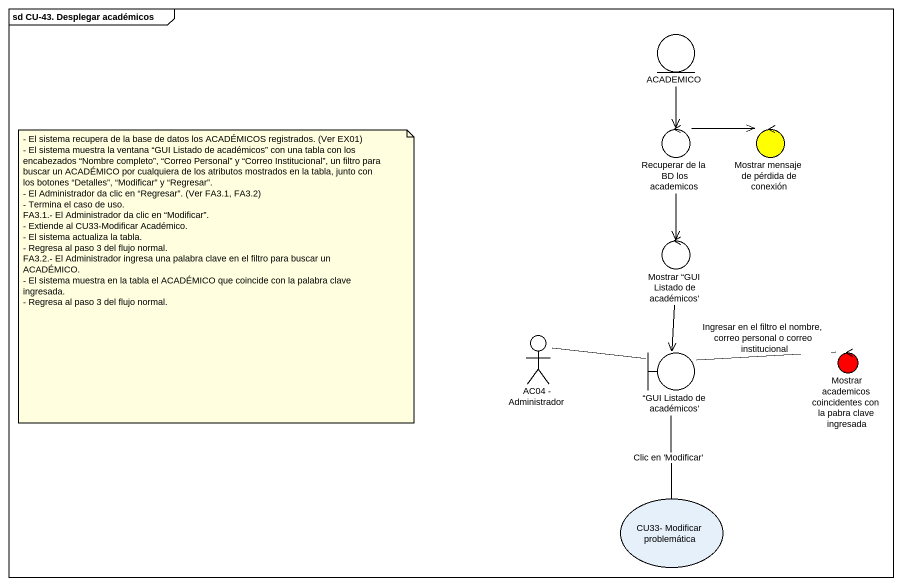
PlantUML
@startuml
mainframe sd CU-43. Desplegar académicos
entity ACADEMICO
control "Recuperar de la BD los academicos" as Recuperar_de_la_BD_los
control "Mostrar mensaje de pérdida de conexión" as Mostrar_mensaje_de_pérdida #FFFF00
control "Mostrar “GUI Listado de académicos'" as Mostrar_GUI_Listado_de
actor "AC04 - Administrador" as AC04_Administrador
boundary "“GUI Listado de académicos'" as GUI_Listado_de_académicos
control "Mostrar academicos coincidentes con la pabra clave ingresada" as Mostrar_academicos #FF0000
usecase "CU33- Modificar problemática" as CU33_Modificar_problemática
ACADEMICO --> Recuperar_de_la_BD_los
Recuperar_de_la_BD_los -right-> Mostrar_mensaje_de_pérdida
Recuperar_de_la_BD_los --> Mostrar_GUI_Listado_de
Mostrar_GUI_Listado_de --> GUI_Listado_de_académicos
AC04_Administrador -right- GUI_Listado_de_académicos
GUI_Listado_de_académicos -right- Mostrar_academicos : Ingresar en el filtro el nombre, correo personal o correo institucional
GUI_Listado_de_académicos -- CU33_Modificar_problemática : Clic en 'Modificar'
note as N1
  - El sistema recupera de la base de datos los ACADÉMICOS registrados. (Ver EX01)
  - El sistema muestra la ventana “GUI Listado de académicos” con una tabla con los encabezados “Nombre completo”, “Correo Personal” y “Correo Institucional”, un filtro para buscar un ACADÉMICO por cualquiera de los atributos mostrados en la tabla, junto con los botones “Detalles”, “Modificar” y “Regresar”.
  - El Administrador da clic en “Regresar”. (Ver FA3.1, FA3.2)
  - Termina el caso de uso.
  FA3.1.- El Administrador da clic en “Modificar”.
  - Extiende al CU33-Modificar Académico.
  - El sistema actualiza la tabla.
  - Regresa al paso 3 del flujo normal.
  FA3.2.- El Administrador ingresa una palabra clave en el filtro para buscar un ACADÉMICO.
  - El sistema muestra en la tabla el ACADÉMICO que coincide con la palabra clave ingresada.
  - Regresa al paso 3 del flujo normal.
end note
@enduml
